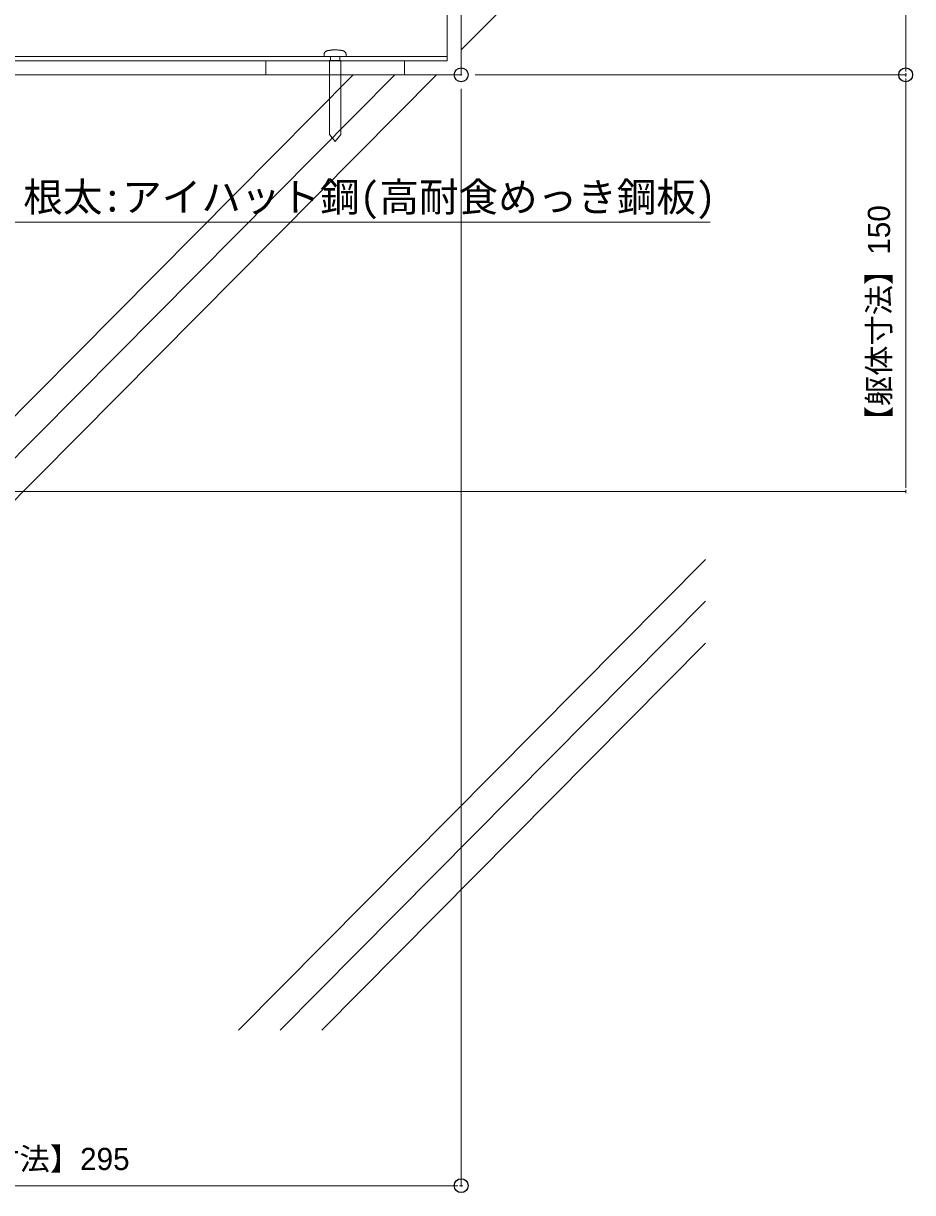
# Model space of a CAD drawing. Units: millimetres, scale not verified. Extents: x -829 to 829, y -160 to 161.
# Drawn here: x 256.9 to 321, y -87.6 to -3.4 of the extents above; entities that cross this region are included whole.
import ezdxf
from ezdxf.enums import TextEntityAlignment as Align

# ---------------------------------------------------------------- set-up
doc = ezdxf.new("R2010")
doc.units = ezdxf.units.MM
doc.header["$LTSCALE"] = 2
doc.header["$PDMODE"] = 32
doc.header["$PDSIZE"] = 1
for name, color, linetype, lineweight in [('0-0_一般', 4, 'Continuous', 9), ('0-1_根太', 4, 'Continuous', 9), ('0-4_寸法', 7, 'Continuous', 9), ('0-5_0', 7, 'Continuous', 9), ('0-7_文字', 4, 'Continuous', 9)]:
    doc.layers.add(name, color=color, linetype=linetype, lineweight=lineweight)
doc.layers.add('0-6_Defpoints', color=7, linetype='Continuous')
doc.styles.add('Osaka', font='')
doc.styles.add('ＭＳ ゴシック', font='')
doc.styles.get('Osaka').set_extended_font_data('Osaka')
doc.styles.get('ＭＳ ゴシック').set_extended_font_data('MS Gothic')

# ---------------------------------------------------------------- blocks, each defined once
blk = doc.blocks.new('_DOT')
at = {"layer": '0-5_0'}
for p, q in [((-1, 0), (-2, 0)), ((-0.5, 0), (0.5, 0))]:
    blk.add_line(p, q, dxfattribs=at)
blk = doc.blocks.new('グループ-78-1')
at = {"layer": '0-1_根太'}
for p, q in [((-230.02, 120), (410.78, 120)), ((-230.02, 50), (-230.02, 120)), ((410.78, 50), (410.78, 120)), ((-230.02, 109), (410.78, 109)), ((-230.02, 53.2), (410.78, 53.2)), ((-230.02, 50), (410.78, 50))]:
    blk.add_line(p, q, dxfattribs=at)
blk = doc.blocks.new('グループ-84-1')
at = {"layer": '0-0_一般'}
for p, q in [((326.59, 53.2), (326.59, 50.4)), ((333.38, 50.4), (333.38, 53.2))]:
    blk.add_line(p, q, dxfattribs=at)
for points in [[(321.98, 53.2), (321.98, 53.25), (321.98, 53.3), (321.98, 53.36), (321.98, 53.41), (321.98, 53.46), (321.98, 53.51), (321.98, 53.57), (321.98, 53.62), (321.98, 53.67), (321.98, 53.72), (321.98, 53.77), (321.98, 53.83), (321.98, 53.88), (321.98, 53.93), (321.98, 53.98), (321.98, 54.04), (321.98, 54.09), (321.98, 54.14), (321.98, 54.19), (321.98, 54.25), (321.98, 54.3), (321.99, 54.46), (322, 54.66), (322.03, 54.86), (322.07, 55.06), (322.13, 55.27), (322.2, 55.47), (322.29, 55.67), (322.39, 55.87), (322.5, 56.05), (322.63, 56.24), (322.77, 56.41), (322.92, 56.57), (323.08, 56.72), (323.25, 56.86), (323.43, 56.99), (323.61, 57.1), (323.8, 57.2), (323.99, 57.28)], [(332.52, 53.2), (331.77, 53.2), (331.02, 53.2), (330.26, 53.2), (329.51, 53.2), (328.76, 53.2), (328.01, 53.2), (327.25, 53.2), (326.5, 53.2), (325.75, 53.2), (324.99, 53.2), (324.24, 53.2), (323.49, 53.2), (322.74, 53.2), (321.98, 53.2), (321.98, 53.2)], [(323.99, 57.28), (324.19, 57.35), (324.39, 57.41), (324.58, 57.45), (324.71, 57.48), (324.77, 57.49), (324.83, 57.49), (324.89, 57.5), (324.95, 57.51), (325.01, 57.52), (325.08, 57.53), (325.14, 57.54), (325.2, 57.55), (325.26, 57.56), (325.32, 57.57), (325.38, 57.58), (325.44, 57.59), (325.51, 57.6), (325.57, 57.61), (325.63, 57.62), (325.69, 57.63), (325.75, 57.64), (325.81, 57.65), (325.87, 57.66), (325.94, 57.67), (326.08, 57.69), (326.45, 57.75), (326.83, 57.8), (327.21, 57.84), (327.58, 57.88), (327.96, 57.92), (328.34, 57.94), (328.71, 57.97), (329.09, 57.98), (329.46, 57.99), (329.84, 58), (330.22, 58), (330.59, 57.99), (330.97, 57.98), (331.35, 57.96)], [(331.35, 57.96), (331.72, 57.94), (332.1, 57.91), (332.48, 57.87), (332.85, 57.83), (333.23, 57.79), (333.61, 57.74), (333.98, 57.68), (334.04, 57.67), (334.11, 57.66), (334.17, 57.65), (334.23, 57.64), (334.29, 57.63), (334.35, 57.62), (334.41, 57.61), (334.47, 57.6), (334.54, 57.59), (334.6, 57.58), (334.66, 57.57), (334.72, 57.56), (334.78, 57.55), (334.84, 57.54), (334.9, 57.53), (334.97, 57.52), (335.03, 57.51), (335.09, 57.5), (335.15, 57.49), (335.21, 57.48), (335.27, 57.47), (335.43, 57.44), (335.63, 57.4), (335.82, 57.34), (336.02, 57.26), (336.21, 57.17), (336.4, 57.07), (336.58, 56.96), (336.76, 56.83), (336.93, 56.68), (337.09, 56.53), (337.24, 56.37)], [(337.24, 56.37), (337.37, 56.19), (337.5, 56.01), (337.61, 55.82), (337.7, 55.62), (337.78, 55.42), (337.85, 55.22), (337.9, 55.01), (337.94, 54.81), (337.97, 54.61), (337.98, 54.41), (337.98, 54.28), (337.98, 54.23), (337.98, 54.18), (337.98, 54.13), (337.98, 54.08), (337.98, 54.02), (337.98, 53.97), (337.98, 53.92), (337.98, 53.87), (337.98, 53.81), (337.98, 53.76), (337.98, 53.71), (337.98, 53.66), (337.98, 53.6), (337.98, 53.55), (337.98, 53.5), (337.98, 53.45), (337.98, 53.4), (337.98, 53.34), (337.98, 53.29), (337.98, 53.24), (337.79, 53.2), (337.04, 53.2), (336.29, 53.2), (335.54, 53.2), (334.78, 53.2), (334.03, 53.2), (333.28, 53.2), (332.52, 53.2)]]:
    blk.add_lwpolyline(points, dxfattribs=at)
blk.add_lwpolyline([(325.98, 50.4), (325.98, -3), (329.98, -8), (333.98, -3), (333.98, 50.4)], close=True, dxfattribs=at)
blk = doc.blocks.new('階段')
at = {"layer": '0-0_一般'}
blk.add_lwpolyline([(279.98, 50), (379.98, 50), (379.98, 40), (279.98, 40)], close=True, dxfattribs=at)
blk.add_blockref('グループ-84-1', (0, 0), dxfattribs=at)
at = {"layer": '0-1_根太'}
blk.add_blockref('グループ-78-1', (0, 0), dxfattribs=at)

msp = doc.modelspace()

# ---------------------------------------------------------------- linework, layer by layer
at = {"layer": '0-0_一般', "color": 1}
for p, q in [((288.467, 22.878), (288.467, -7.122)), ((288.467, -7.122), (229.467, -7.122))]:
    msp.add_line(p, q, dxfattribs=at)
at = {"layer": '0-0_一般', "color": 7}
for p, q in [((306.067, 12.409), (288.468, -5.328)), ((280.687, -7.122), (212.42, -75.924)), ((283.687, -7.122), (215.42, -75.924)), ((286.687, -7.122), (218.42, -75.924)), ((306.067, -42.014), (272.42, -75.924)), ((306.067, -45.037), (275.42, -75.924)), ((306.067, -48.061), (278.42, -75.924))]:
    msp.add_line(p, q, dxfattribs=at)
at = {"layer": '0-4_寸法'}
for p, q in [((320.489, 22.377), (320.489, -6.622)), ((289.468, -7.122), (320.489, -7.122)), ((289.468, -7.122), (320.489, -7.122)), ((288.468, -8.122), (288.468, -87.122)), ((320.489, -36.622), (320.489, -7.623)), ((230.469, -37.122), (320.489, -37.122)), ((229.968, -87.122), (287.967, -87.122))]:
    msp.add_line(p, q, dxfattribs=at)
at = {"layer": '0-6_Defpoints'}
for p in [(288.468, -7.122), (320.489, -7.122), (288.468, -87.122)]:
    msp.add_point(p, dxfattribs=at)
at = {"layer": '0-7_文字'}
msp.add_line((255.921, -17.722), (306.402, -17.722), dxfattribs=at)

# ---------------------------------------------------------------- block references
at = {"layer": '0-0_一般', "xscale": 0.1, "yscale": 0.1}
msp.add_blockref('階段', (246.389, -11.122), dxfattribs=at)
at = {"layer": '0-4_寸法', "xscale": 0.2503723, "yscale": 0.2503723}
for p, rotation in [((320.489, -7.122), 270), ((320.489, -7.122), 90), ((320.489, -37.122), 270)]:
    msp.add_blockref('_DOT', p, dxfattribs=dict(at, rotation=rotation))
msp.add_blockref('_DOT', (288.468, -87.122), dxfattribs=at)

# ---------------------------------------------------------------- texts
at = {"layer": '0-4_寸法', "style": 'Osaka'}
msp.add_text('【躯体寸法】150', height=1.598, rotation=90, dxfattribs=at).set_placement((319.841, -33.152), align=Align.BOTTOM_LEFT)
msp.add_text('【躯体寸法】295', height=1.598, dxfattribs=at).set_placement((247.938, -86.475), align=Align.BOTTOM_LEFT)
at = {"layer": '0-7_文字', "style": 'ＭＳ ゴシック'}
msp.add_text('根太:アイハット鋼(高耐食めっき鋼板)', height=2.09, dxfattribs=at).set_placement((256.925, -17.591), align=Align.BOTTOM_LEFT)

doc.saveas('drawing.dxf')
